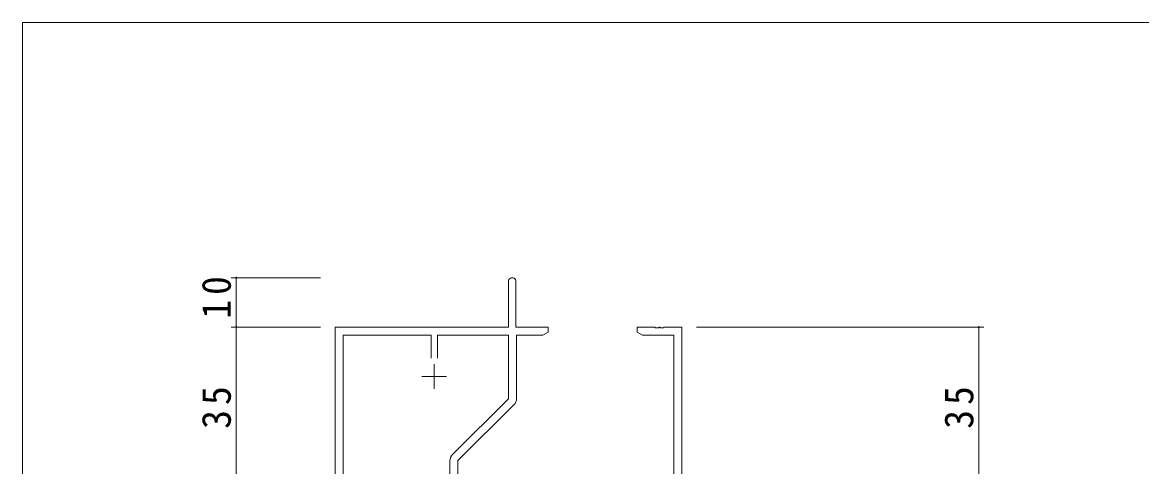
# Model space of a CAD drawing. Units: millimetres, scale not verified. Extents: x -594 to 199, y -420 to 144.
# Drawn here: x -591.2 to -365.1, y 51.5 to 141.4 of the extents above; entities that cross this region are included whole.
import ezdxf

# ---------------------------------------------------------------- set-up
doc = ezdxf.new("R2010")
doc.units = ezdxf.units.MM
doc.header["$LTSCALE"] = 2
for name, color, linetype, lineweight in [('0-1_YKK_ZWAK', 7, 'Continuous', 9), ('0-3_YKK_11', 7, 'Continuous', 9), ('0-4_YKK_12', 2, 'Continuous', 9), ('0-6_YKK_D', 6, 'Continuous', 9)]:
    doc.layers.add(name, color=color, linetype=linetype, lineweight=lineweight)
doc.styles.add('ＭＳ ゴシック', font='')
doc.styles.get('ＭＳ ゴシック').set_extended_font_data('MS Gothic')

msp = doc.modelspace()

# ---------------------------------------------------------------- linework, layer by layer
at = {"layer": '0-1_YKK_ZWAK'}
for p in [(-591.2, -383.6), (178.8, 141.4)]:
    msp.add_line(p, (-591.2, 141.4), dxfattribs=at)
at = {"layer": '0-3_YKK_11'}
for p, q in [((-493.004, 79.751), (-493.004, 89.001)), ((-491.504, 89.001), (-491.504, 79.751)), ((-528.004, 79.751), (-493.004, 79.751)), ((-528.004, 44.751), (-528.004, 79.751)), ((-491.504, 79.751), (-485.004, 79.751)), ((-485.004, 79.751), (-485.004, 78.751)), ((-467.004, 79.751), (-463.463, 79.751)), ((-467.004, 78.751), (-467.004, 79.751)), ((-463.463, 79.751), (-463.279, 79.631)), ((-463.279, 79.631), (-462.729, 79.631)), ((-462.729, 79.631), (-462.546, 79.751)), ((-462.546, 79.751), (-462.463, 79.751)), ((-462.463, 79.751), (-462.279, 79.631)), ((-462.279, 79.631), (-461.729, 79.631)), ((-461.729, 79.631), (-461.546, 79.751)), ((-461.546, 79.751), (-458.004, 79.751)), ((-458.004, 79.751), (-458.004, 44.751)), ((-526.374, 78.121), (-508.654, 78.121)), ((-526.374, 49.681), (-526.374, 78.121)), ((-508.654, 78.121), (-508.654, 73.451)), ((-507.354, 73.451), (-507.354, 78.121)), ((-507.354, 73.451), (-507.354, 78.121)), ((-507.354, 78.121), (-493.004, 78.121)), ((-493.004, 78.121), (-493.004, 65.256)), ((-491.374, 78.121), (-491.374, 65.326)), ((-486.096, 78.121), (-491.374, 78.121)), ((-485.004, 78.751), (-486.096, 78.121)), ((-465.913, 78.121), (-467.004, 78.751)), ((-459.634, 78.121), (-465.913, 78.121)), ((-459.634, 46.381), (-459.634, 78.121)), ((-508.004, 72.251), (-508.004, 67.251)), ((-510.504, 69.751), (-505.504, 69.751)), ((-493.004, 65.256), (-504.307, 53.953)), ((-491.902, 64.053), (-503.204, 52.751)), ((-504.834, 52.68), (-504.834, 46.381)), ((-503.204, 52.751), (-503.204, 47.251))]:
    msp.add_line(p, q, dxfattribs=at)
for centre, radius, start, end in [((-492.254, 89.001), 0.75, 359.99998, 180), ((-493.174, 65.326), 1.8, 314.99998, 359.99997), ((-503.034, 52.68), 1.8, 134.99998, 179.99997)]:
    msp.add_arc(centre, radius, start, end, dxfattribs=at)
at = {"layer": '0-4_YKK_12'}
for p, q in [((-528.004, 74.751), (-528.004, 43.214)), ((-458.004, 74.751), (-458.004, -123.721))]:
    msp.add_line(p, q, dxfattribs=at)
at = {"layer": '0-6_YKK_D'}
for p, q in [((-531.004, 89.751), (-549.004, 89.751)), ((-548.004, 79.751), (-548.004, 89.751)), ((-531.004, 79.751), (-549.004, 79.751)), ((-531.004, 79.751), (-549.004, 79.751)), ((-548.004, 44.751), (-548.004, 79.751)), ((-455.004, 79.751), (-397.004, 79.751)), ((-398.004, 79.751), (-398.004, 44.751))]:
    msp.add_line(p, q, dxfattribs=at)
for centre, start, end in [((-548.004, 89.751), 90, 270), ((-548.004, 89.751), 270, 90), ((-548.004, 79.751), 90, 270), ((-548.004, 79.751), 90, 270), ((-548.004, 79.751), 270, 90), ((-548.004, 79.751), 270, 90), ((-398.004, 79.751), 90, 270), ((-398.004, 79.751), 270, 90)]:
    msp.add_arc(centre, 0.106, start, end, dxfattribs=at)

# ---------------------------------------------------------------- texts
at = {"layer": '0-6_YKK_D', "color": 7, "char_height": 5.865, "attachment_point": 7, "rotation": 90, "style": 'ＭＳ ゴシック'}
for s, insert in [('\\T1.27;\\W0.95;10', (-549.004, 81.449)), ('\\T1.27;\\W0.95;35', (-549.004, 59.181)), ('\\T1.27;\\W0.95;35', (-399.004, 59.181))]:
    msp.add_mtext(s, dxfattribs=dict(at, insert=insert))

doc.saveas('drawing.dxf')
